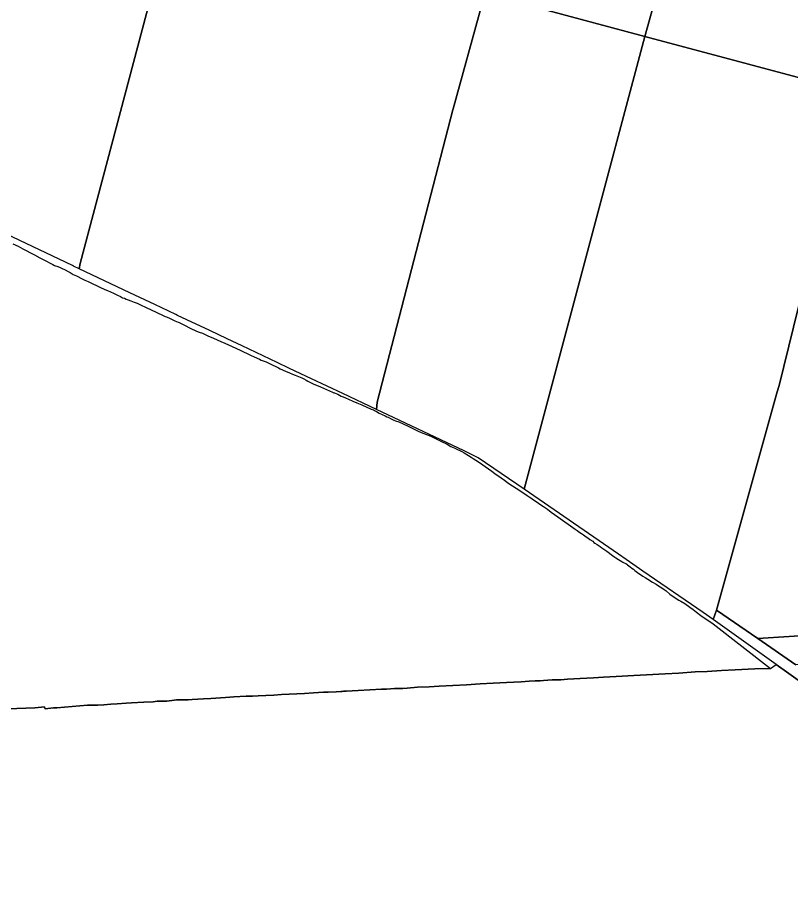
# Model space of a CAD drawing. Header units: metres. Extents: x 3 to 1005126, y 39 to 4383651.
# Drawn here: x 487510.9 to 487754.5, y 4370711.4 to 4370983.4 of the extents above; entities that cross this region are included whole.
import ezdxf

# ---------------------------------------------------------------- set-up
doc = ezdxf.new("R2010")
doc.units = ezdxf.units.M
doc.header["$MEASUREMENT"] = 0
doc.layers.add('TM_Llucmajor', color=7, linetype='Continuous')

msp = doc.modelspace()

# ---------------------------------------------------------------- linework, layer by layer
at = {"layer": 'TM_Llucmajor', "linetype": 'Continuous', "flags": 128}
for points in [[(487658, 4370990.88), (487643.58, 4370994.73), (487662.27, 4371063.5), (487671.65, 4371098.05), (487706.18, 4371089.18), (487736.75, 4371081.38), (487726.53, 4371043.86), (487714.5, 4370999.65), (487708.3, 4370977.43), (487671.91, 4370987.17), (487658, 4370990.88)], [(487773.59, 4370959.93), (487708.3, 4370977.43), (487714.5, 4370999.65), (487726.53, 4371043.86), (487736.75, 4371081.38), (487778.05, 4371070.86), (487800.91, 4371065.06), (487773.59, 4370959.93)], [(487453.02, 4370943.87), (487451.83, 4370944.97), (487460.29, 4370978.74), (487477.05, 4371045.63), (487491.3, 4371041.89), (487561.84, 4371023.33), (487561.72, 4371022.87), (487560.17, 4371017.1), (487530.75, 4370905.99), (487530.4, 4370904.29), (487528.59, 4370905.15), (487528.25, 4370905.31), (487494.84, 4370921.12), (487479.62, 4370928.33), (487463.78, 4370935.82), (487462.49, 4370936.43), (487462.18, 4370936.58), (487458.3, 4370939.62), (487453.33, 4370943.53), (487453.02, 4370943.87)], [(487546.29, 4370896.76), (487530.4, 4370904.29), (487530.75, 4370905.99), (487560.17, 4371017.1), (487601.48, 4371006.02), (487602.14, 4371005.84), (487643.58, 4370994.73), (487658, 4370990.88), (487648.05, 4370954.63), (487647.97, 4370954.31), (487624.16, 4370862.31), (487623.87, 4370860.04), (487613.33, 4370865.03), (487603.51, 4370869.68), (487596.6, 4370872.95), (487592.7, 4370874.8), (487588.22, 4370876.93), (487581.68, 4370880.01), (487576.91, 4370882.27), (487571.52, 4370884.83), (487561.36, 4370889.64), (487560.82, 4370889.89), (487554.22, 4370893.02), (487546.29, 4370896.76)], [(487651.5, 4370846.96), (487623.87, 4370860.04), (487624.16, 4370862.31), (487647.97, 4370954.31), (487648.05, 4370954.63), (487658, 4370990.88), (487671.91, 4370987.17), (487708.3, 4370977.43), (487671.19, 4370838.08), (487670.32, 4370834.96), (487655.95, 4370844.86), (487651.5, 4370846.96)], [(487679.78, 4370828.43), (487670.32, 4370834.96), (487671.19, 4370838.08), (487708.3, 4370977.43), (487773.59, 4370959.93), (487755.11, 4370885.88), (487750.54, 4370867.57), (487750, 4370865.62), (487730.89, 4370796.93), (487729.85, 4370793.95), (487729.83, 4370793.9), (487726.71, 4370796.11), (487707.74, 4370809.18), (487702.41, 4370812.85), (487700.08, 4370814.45), (487679.78, 4370828.43)], [(487743.9, 4370787.94), (487730.89, 4370796.93), (487750, 4370865.62), (487750.54, 4370867.57), (487755.11, 4370885.88), (487773.59, 4370959.93), (487836.81, 4370941.93), (487823.34, 4370885.3), (487799.6, 4370791.52), (487743.9, 4370787.94)], [(487755.82, 4370779.72), (487743.9, 4370787.94), (487799.6, 4370791.52), (487867.27, 4370795.14), (487936.81, 4370796.94), (488009.37, 4370801.36), (488007.16, 4370793.33), (487935.35, 4370789.26), (487865.41, 4370787.4), (487755.82, 4370779.72)]]:
    msp.add_lwpolyline(points, close=True, dxfattribs=at)
for points in [[(487509.47, 4370912.18), (487511.16, 4370911.36), (487512.71, 4370910.59), (487513.9, 4370909.97), (487514.9, 4370909.46), (487516.29, 4370908.73), (487518.02, 4370907.77), (487519.9, 4370906.78), (487521.51, 4370905.96), (487522.13, 4370905.6), (487522.66, 4370905.35), (487523.65, 4370904.97), (487524.4, 4370904.67), (487525.06, 4370904.41), (487525.74, 4370904.07), (487527.1, 4370903.34), (487527.51, 4370903.17), (487528.51, 4370902.45), (487529.06, 4370902.25), (487529.53, 4370902.06), (487531.31, 4370901.16), (487532.2, 4370900.7), (487533.26, 4370900.24), (487534.45, 4370899.7), (487536.08, 4370898.92), (487537.32, 4370898.32), (487538.94, 4370897.59), (487539.26, 4370897.45), (487540.28, 4370897.03), (487541.17, 4370896.66), (487541.78, 4370896.35), (487542.42, 4370896.02), (487543.34, 4370895.56), (487544.06, 4370895.17), (487544.65, 4370895), (487545.18, 4370894.78), (487545.81, 4370894.57), (487546.66, 4370894.25), (487547.65, 4370893.84), (487548.58, 4370893.43), (487549.68, 4370892.96), (487551.51, 4370892.11), (487554.62, 4370890.66), (487557.02, 4370889.5), (487557.44, 4370889.32), (487557.88, 4370889.14), (487558.99, 4370888.63), (487560.5, 4370887.96), (487561.55, 4370887.54), (487561.81, 4370887.41), (487562.42, 4370887.03), (487563.48, 4370886.52), (487565.28, 4370885.64), (487567.34, 4370884.71), (487568.16, 4370884.38), (487569.15, 4370884), (487570.82, 4370883.22), (487572.59, 4370882.47), (487574.96, 4370881.39), (487576.22, 4370880.88), (487578.47, 4370879.88), (487581.05, 4370878.71), (487584.26, 4370877.16), (487586.41, 4370876.12), (487587.08, 4370875.82), (487587.59, 4370875.59), (487588.28, 4370875.34), (487589.19, 4370874.98), (487590.88, 4370874.22), (487592.5, 4370873.48), (487593.1, 4370873.16), (487593.66, 4370872.86), (487595.31, 4370872.1), (487596.53, 4370871.55), (487597.48, 4370871.16), (487598.32, 4370870.79), (487599.39, 4370870.36), (487600.39, 4370869.95), (487601.06, 4370869.64), (487601.76, 4370869.28), (487602.31, 4370868.98), (487604.02, 4370868.14), (487606.26, 4370867.12), (487610.05, 4370865.47), (487610.53, 4370865.28), (487610.74, 4370865.23), (487611.21, 4370865.03), (487611.73, 4370864.84), (487612.26, 4370864.54), (487612.83, 4370864.25), (487613.46, 4370863.98), (487614.14, 4370863.72), (487615.14, 4370863.27), (487616.49, 4370862.67), (487617.69, 4370862.13), (487619.3, 4370861.45), (487622.25, 4370860.16), (487622.94, 4370859.87), (487623.32, 4370859.66), (487623.89, 4370859.35), (487624.8, 4370858.91), (487626.66, 4370858), (487627.15, 4370857.76), (487627.6, 4370857.57), (487628.33, 4370857.2), (487629.32, 4370856.7), (487629.87, 4370856.48), (487630.89, 4370856.11), (487632.3, 4370855.46), (487633.92, 4370854.74), (487634.74, 4370854.38), (487637, 4370853.23), (487637.73, 4370852.88), (487638.48, 4370852.6), (487639.61, 4370852.16), (487641, 4370851.61), (487641.64, 4370851.34), (487642.51, 4370850.92), (487644.96, 4370849.67), (487645.32, 4370849.49), (487645.49, 4370849.41), (487646.12, 4370849.07), (487647.35, 4370848.42), (487648.4, 4370847.91), (487649.58, 4370847.37), (487650.02, 4370847.18), (487650.39, 4370847.02), (487650.81, 4370846.8), (487651.5, 4370846.37), (487652.81, 4370845.54), (487653.71, 4370844.97), (487654.3, 4370844.61), (487655.16, 4370844.09), (487656.65, 4370843.09), (487658.05, 4370842.13), (487659.19, 4370841.34), (487660.21, 4370840.62), (487661.17, 4370839.89), (487663.16, 4370838.48), (487664.21, 4370837.75), (487665.16, 4370837.03), (487665.84, 4370836.56), (487666.74, 4370835.96), (487667.86, 4370835.27), (487669.3, 4370834.3), (487671.3, 4370832.95), (487671.89, 4370832.57), (487672.42, 4370832.2), (487673.3, 4370831.61), (487674.41, 4370830.88), (487675.34, 4370830.28), (487676.42, 4370829.52), (487677.71, 4370828.62), (487678.91, 4370827.72), (487681.01, 4370826.21), (487686.42, 4370822.34), (487687.02, 4370821.92), (487687.84, 4370821.36), (487688.42, 4370820.96), (487689.03, 4370820.54), (487689.46, 4370820.28), (487689.92, 4370819.92), (487690.35, 4370819.62), (487691.03, 4370819.16), (487691.92, 4370818.54), (487692.3, 4370818.16), (487692.58, 4370817.98), (487693.32, 4370817.52), (487694.23, 4370816.95), (487694.84, 4370816.52), (487695.46, 4370816.1), (487696.39, 4370815.43), (487698.17, 4370814.13), (487698.92, 4370813.55), (487699.25, 4370813.34), (487700.01, 4370812.85), (487700.55, 4370812.52), (487701.07, 4370812.21), (487701.42, 4370812), (487701.85, 4370811.77), (487702.3, 4370811.53), (487702.65, 4370811.34), (487702.9, 4370811.16), (487703.3, 4370810.85), (487703.68, 4370810.55), (487704.24, 4370810.12), (487704.73, 4370809.73), (487705.2, 4370809.34), (487706.03, 4370808.77), (487707.71, 4370807.61), (487708.39, 4370807.18), (487709.25, 4370806.63), (487710.78, 4370805.68), (487711.87, 4370805.03), (487712.64, 4370804.56), (487713.16, 4370804.23), (487713.67, 4370803.89), (487714.37, 4370803.39), (487714.99, 4370802.91), (487716.23, 4370801.95), (487717.85, 4370800.78), (487719.01, 4370800.02), (487719.65, 4370799.66), (487720.87, 4370798.96), (487722.53, 4370797.86), (487723.51, 4370797.1), (487724.59, 4370796.22), (487725.98, 4370795.25), (487729.87, 4370792.53), (487747.89, 4370778.48), (487742.89, 4370778.41), (487736.74, 4370778.11), (487732.46, 4370777.85), (487727.94, 4370777.61), (487724.16, 4370777.43), (487719.07, 4370777.09), (487714.76, 4370776.88), (487708.89, 4370776.57), (487704.87, 4370776.3), (487699.3, 4370776), (487695.32, 4370775.82), (487692.21, 4370775.62), (487688.01, 4370775.38), (487683.99, 4370775.14), (487681.86, 4370774.95), (487680.89, 4370774.91), (487679.14, 4370774.91), (487676.46, 4370774.73), (487675.37, 4370774.68), (487673.81, 4370774.63), (487671.94, 4370774.54), (487669.4, 4370774.38), (487664.84, 4370774.14), (487660.61, 4370773.91), (487656.56, 4370773.66), (487652.21, 4370773.41), (487643.64, 4370772.93), (487640.53, 4370772.8), (487636.83, 4370772.62), (487633.56, 4370772.38), (487632.23, 4370772.28), (487629.55, 4370772.21), (487627.05, 4370772.05), (487625.51, 4370771.98), (487621.84, 4370771.77), (487618.16, 4370771.6), (487614.37, 4370771.37), (487613.53, 4370771.36), (487613.15, 4370771.3), (487612.65, 4370771.32), (487611.28, 4370771.22), (487608.68, 4370771.12), (487607.21, 4370771.03), (487604.05, 4370770.84), (487601.3, 4370770.68), (487598.87, 4370770.59), (487593.99, 4370770.36), (487591.59, 4370770.16), (487589.09, 4370770.04), (487586.71, 4370769.93), (487584.93, 4370769.8), (487582.87, 4370769.81), (487578.99, 4370769.59), (487577.8, 4370769.47), (487576.46, 4370769.36), (487571.76, 4370769.11), (487569.52, 4370768.96), (487565.91, 4370768.78), (487564.65, 4370768.71), (487562.1, 4370768.7), (487561.56, 4370768.71), (487561.05, 4370768.62), (487559.57, 4370768.42), (487558.68, 4370768.34), (487557.92, 4370768.29), (487557.33, 4370768.24), (487556.6, 4370768.22), (487555.84, 4370768.22), (487554.91, 4370768.24), (487553.66, 4370768.07), (487550.75, 4370767.92), (487546.82, 4370767.74), (487545.14, 4370767.64), (487542.37, 4370767.45), (487540.33, 4370767.27), (487538.1, 4370767.07), (487536.3, 4370767.02), (487534.35, 4370766.98), (487532.99, 4370767.02), (487523.4, 4370766.2), (487522.35, 4370766.14), (487519.64, 4370765.87), (487519.55, 4370766.09), (487519.52, 4370766.43), (487518.56, 4370766.36), (487516.44, 4370766.16), (487507.99, 4370765.83)], [(487845.74, 4370711.44), (487749.68, 4370779.79), (487729.83, 4370793.9), (487729.85, 4370793.95), (487730.89, 4370796.93), (487743.9, 4370787.94), (487755.82, 4370779.72)], [(487507.99, 4370765.83), (487516.44, 4370766.16), (487518.56, 4370766.36), (487519.52, 4370766.43), (487519.55, 4370766.09), (487519.64, 4370765.87), (487522.35, 4370766.14), (487523.4, 4370766.2), (487532.99, 4370767.02), (487534.35, 4370766.98), (487536.3, 4370767.02), (487538.1, 4370767.07), (487540.33, 4370767.27), (487542.37, 4370767.45), (487545.14, 4370767.64), (487546.82, 4370767.74), (487550.75, 4370767.92), (487553.66, 4370768.07), (487554.91, 4370768.24), (487555.84, 4370768.22), (487556.6, 4370768.22), (487557.33, 4370768.24), (487557.92, 4370768.29), (487558.68, 4370768.34), (487559.57, 4370768.42), (487561.05, 4370768.62), (487561.56, 4370768.71), (487562.1, 4370768.7), (487564.65, 4370768.71), (487565.91, 4370768.78), (487569.52, 4370768.96), (487571.76, 4370769.11), (487576.46, 4370769.36), (487577.8, 4370769.47), (487578.99, 4370769.59), (487582.87, 4370769.81), (487584.93, 4370769.8), (487586.71, 4370769.93), (487589.09, 4370770.04), (487591.59, 4370770.16), (487593.99, 4370770.36), (487598.87, 4370770.59), (487601.3, 4370770.68), (487604.05, 4370770.84), (487607.21, 4370771.03), (487608.68, 4370771.12), (487611.28, 4370771.22), (487612.65, 4370771.32), (487613.15, 4370771.3), (487613.53, 4370771.36), (487614.37, 4370771.37), (487618.16, 4370771.6), (487621.84, 4370771.77), (487625.51, 4370771.98), (487627.05, 4370772.05), (487629.55, 4370772.21), (487632.23, 4370772.28), (487633.56, 4370772.38), (487636.83, 4370772.62), (487640.53, 4370772.8), (487643.64, 4370772.93), (487652.21, 4370773.41), (487656.56, 4370773.66), (487660.61, 4370773.91), (487664.84, 4370774.14), (487669.4, 4370774.38), (487671.94, 4370774.54), (487673.81, 4370774.63), (487675.37, 4370774.68), (487676.46, 4370774.73), (487679.14, 4370774.91), (487680.89, 4370774.91), (487681.86, 4370774.95), (487683.99, 4370775.14), (487688.01, 4370775.38), (487692.21, 4370775.62), (487695.32, 4370775.82), (487699.3, 4370776), (487704.87, 4370776.3), (487708.89, 4370776.57), (487714.76, 4370776.88), (487719.07, 4370777.09), (487724.16, 4370777.43), (487727.94, 4370777.61), (487732.46, 4370777.85), (487736.74, 4370778.11), (487742.89, 4370778.41), (487747.89, 4370778.48), (487749.68, 4370779.79), (487845.74, 4370711.44)]]:
    msp.add_lwpolyline(points, dxfattribs=at)

doc.saveas('drawing.dxf')
